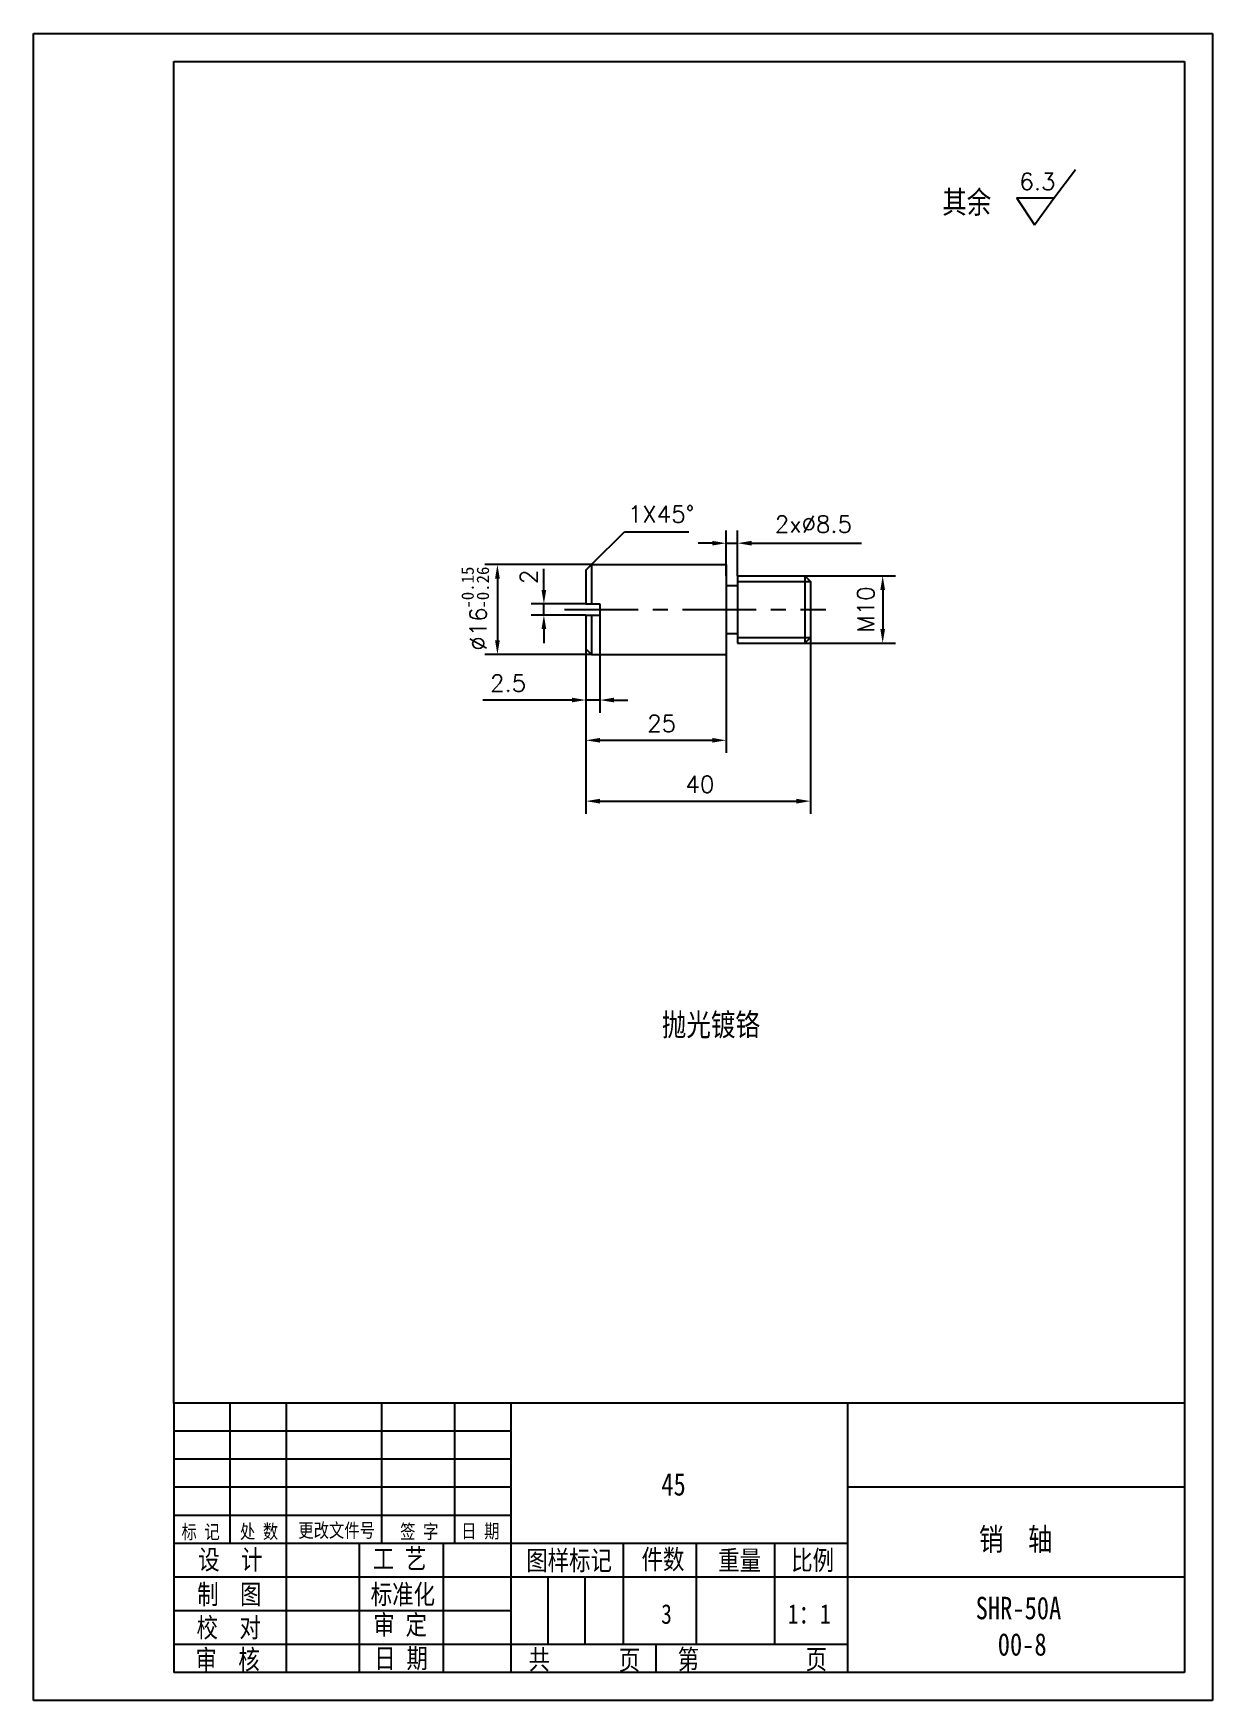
# Model space of a CAD drawing. Extents: x 346 to 556, y 136 to 433.
import ezdxf

# ---------------------------------------------------------------- set-up
doc = ezdxf.new("R2010")
doc.units = 0
doc.header["$LTSCALE"] = 10.5
doc.header["$MEASUREMENT"] = 0
doc.linetypes.add('CENTER', pattern=[2, 1.25, -0.25, 0.25, -0.25])
doc.layers.get('0').update_dxf_attribs({"color": 2, "linetype": 'CONTINUOUS'})
doc.layers.get('DEFPOINTS').update_dxf_attribs({"linetype": 'CONTINUOUS'})
doc.layers.add('PART', color=3, linetype='CONTINUOUS')
doc.layers.add('SMPEN_THICK', color=7, linetype='CONTINUOUS')
doc.styles.add('HZDX', font='', dxfattribs={"width": 0.8, "height": 7.5})
doc.styles.get("Standard").update_dxf_attribs({"font": 'txt.shx', "height": 3, "bigfont": 'hzfs.shx'})
doc.styles.get('HZDX').set_extended_font_data('SimSun')
doc.dimstyles.get("Standard").update_dxf_attribs({"dimtxt": 0.18, "dimasz": 0.18, "dimexe": 0.18, "dimexo": 0.0625, "dimgap": 0.09, "dimtad": 0, "dimtih": 1, "dimtoh": 1, "dimdec": 4, "dimzin": 0, "dimdsep": 46, "dimtxsty": 'Standard', "dimcen": 0.09, "dimadec": 0, "dimazin": 0, "dimtfac": 1, "dimtdec": 4, "dimtofl": 0, "dimtmove": 0, "dimatfit": 3, "dimfxl": 1, "dimtolj": 1, "dimtzin": 0, "dimarcsym": 0})

# ---------------------------------------------------------------- blocks, each defined once
blk = doc.blocks.new('*D4')
at = {"color": 2, "linetype": 'ByBlock', "transparency": 16777216}
for p, q in [((483.69, 336.02), (499.8, 336.02)), ((497.55, 333.52), (497.55, 326.52)), ((483.69, 324.02), (499.8, 324.02))]:
    blk.add_line(p, q, dxfattribs=at)
for points in [[(497.13, 333.52), (497.96, 333.52), (497.55, 336.02)], [(497.13, 326.52), (497.96, 326.52), (497.55, 324.02)]]:
    blk.add_solid(points, dxfattribs=at)
at = {"layer": 'DEFPOINTS', "color": 0, "linetype": 'ByBlock', "transparency": 16777216}
for p in [(483.69, 336.02), (483.69, 324.02), (497.55, 324.02)]:
    blk.add_point(p, dxfattribs=at)
at = {"color": 2, "linetype": 'ByBlock', "transparency": 16777216, "insert": (494.55, 330.02), "char_height": 3, "attachment_point": 5, "rotation": 90}
blk.add_mtext('\\A1;M10', dxfattribs=at)
blk = doc.blocks.new('*D5')
at = {"color": 2, "linetype": 'ByBlock', "transparency": 16777216}
for p, q in [((447.19, 329.02), (447.19, 311.64)), ((444.69, 323.02), (444.69, 311.64)), ((442.19, 313.89), (426.35, 313.89)), ((447.19, 313.89), (444.69, 313.89)), ((449.69, 313.89), (452.19, 313.89))]:
    blk.add_line(p, q, dxfattribs=at)
for points in [[(442.19, 314.31), (442.19, 313.48), (444.69, 313.89)], [(449.69, 314.31), (449.69, 313.48), (447.19, 313.89)]]:
    blk.add_solid(points, dxfattribs=at)
at = {"layer": 'DEFPOINTS', "color": 0, "linetype": 'ByBlock', "transparency": 16777216}
for p in [(447.19, 329.02), (444.69, 323.02), (447.19, 313.89)]:
    blk.add_point(p, dxfattribs=at)
at = {"color": 2, "linetype": 'ByBlock', "transparency": 16777216, "insert": (430.85, 316.89), "char_height": 3, "attachment_point": 5}
blk.add_mtext('\\A1;2.5', dxfattribs=at)
blk = doc.blocks.new('*D6')
at = {"color": 2, "linetype": 'ByBlock', "transparency": 16777216}
for p, q in [((444.69, 323.02), (444.69, 304.47)), ((469.69, 322.02), (469.69, 304.47)), ((447.19, 306.72), (467.19, 306.72))]:
    blk.add_line(p, q, dxfattribs=at)
for points in [[(447.19, 307.14), (447.19, 306.31), (444.69, 306.72)], [(467.19, 307.14), (467.19, 306.31), (469.69, 306.72)]]:
    blk.add_solid(points, dxfattribs=at)
at = {"layer": 'DEFPOINTS', "color": 0, "linetype": 'ByBlock', "transparency": 16777216}
for p in [(444.69, 323.02), (469.69, 322.02), (469.69, 306.72)]:
    blk.add_point(p, dxfattribs=at)
at = {"color": 2, "linetype": 'ByBlock', "transparency": 16777216, "insert": (458.18, 309.72), "char_height": 3, "attachment_point": 5}
blk.add_mtext('\\A1;25', dxfattribs=at)
blk = doc.blocks.new('*D7')
at = {"color": 2, "linetype": 'ByBlock', "transparency": 16777216}
for p, q in [((484.69, 325.02), (484.69, 293.63)), ((444.69, 323.02), (444.69, 293.63)), ((447.19, 295.88), (482.19, 295.88))]:
    blk.add_line(p, q, dxfattribs=at)
for points in [[(447.19, 296.3), (447.19, 295.46), (444.69, 295.88)], [(482.19, 296.3), (482.19, 295.46), (484.69, 295.88)]]:
    blk.add_solid(points, dxfattribs=at)
at = {"layer": 'DEFPOINTS', "color": 0, "linetype": 'ByBlock', "transparency": 16777216}
for p in [(484.69, 325.02), (444.69, 323.02), (484.69, 295.88)]:
    blk.add_point(p, dxfattribs=at)
at = {"color": 2, "linetype": 'ByBlock', "transparency": 16777216, "insert": (464.99, 298.88), "char_height": 3, "attachment_point": 5}
blk.add_mtext('\\A1;40', dxfattribs=at)

msp = doc.modelspace()

# ---------------------------------------------------------------- linework, layer by layer
at = {"color": 2, "linetype": 'ByBlock'}
for p, q in [((467.18533, 341.83216), (464.68533, 341.83216)), ((469.68533, 336.0219), (469.68533, 344.08216)), ((469.68533, 341.83216), (471.68533, 341.83216)), ((471.68533, 336.0219), (471.68533, 344.08216)), ((474.18533, 341.83216), (493.74783, 341.83216)), ((445.68533, 338.0219), (426.68689, 338.0219)), ((437.21409, 333.5219), (437.21409, 337.29372)), ((428.93689, 335.5219), (428.93689, 324.5219)), ((444.68533, 331.0219), (434.96409, 331.0219)), ((437.21409, 329.0219), (437.21409, 331.0219)), ((444.68533, 329.0219), (434.96409, 329.0219)), ((437.21409, 326.5219), (437.21409, 324.0219)), ((445.68533, 322.0219), (426.68689, 322.0219))]:
    msp.add_line(p, q, dxfattribs=at)
for points in [[(467.18533, 342.24883), (467.18533, 341.41549), (469.68533, 341.83216)], [(474.18533, 342.24883), (474.18533, 341.41549), (471.68533, 341.83216)], [(428.52022, 335.5219), (429.35355, 335.5219), (428.93689, 338.0219)], [(436.79742, 333.5219), (437.63075, 333.5219), (437.21409, 331.0219)], [(436.79742, 326.5219), (437.63075, 326.5219), (437.21409, 329.0219)], [(428.52022, 324.5219), (429.35355, 324.5219), (428.93689, 322.0219)]]:
    msp.add_solid(points, dxfattribs=at)
at = {"layer": 'DEFPOINTS', "color": 0, "linetype": 'ByBlock'}
for p in [(471.68533, 341.83216), (445.68533, 338.0219), (469.68533, 336.0219), (471.68533, 336.0219), (444.68533, 331.0219), (437.21409, 329.0219), (444.68533, 329.0219), (428.93689, 322.0219), (445.68533, 322.0219)]:
    msp.add_point(p, dxfattribs=at)
at = {"layer": 'PART', "linetype": 'Continuous'}
for p, q in [((346.30103, 432.65178), (556.30103, 432.65178)), ((556.30103, 432.65178), (556.30103, 135.65178)), ((551.30103, 188.65178), (371.30103, 188.65178)), ((381.30103, 188.65178), (381.30103, 163.65178)), ((391.30103, 188.65178), (391.30103, 140.65178)), ((408.30103, 188.65178), (408.30103, 163.65178)), ((421.30103, 188.65178), (421.30103, 163.65178)), ((431.30103, 188.65178), (431.30103, 140.65178)), ((491.30103, 188.65178), (491.30103, 140.65178)), ((551.30103, 173.65178), (491.30103, 173.65178)), ((404.30103, 163.65178), (404.30103, 140.65178)), ((419.30103, 163.65178), (419.30103, 140.65178)), ((451.30103, 163.65178), (451.30103, 145.65178)), ((464.30103, 163.65178), (464.30103, 145.65178)), ((478.30103, 163.65178), (478.30103, 145.65178)), ((437.90103, 157.65178), (437.90103, 145.65178)), ((444.50103, 157.65178), (444.50103, 145.65178)), ((551.30103, 157.65178), (491.30103, 157.65178)), ((457.12309, 145.65178), (457.12309, 140.65178)), ((556.30103, 135.65178), (346.30103, 135.65178))]:
    msp.add_line(p, q, dxfattribs=at)
at = {"layer": 'PART', "color": 5, "linetype": 'Continuous'}
for p, q in [((371.30103, 427.65178), (551.30103, 427.65178)), ((551.30103, 427.65178), (551.30103, 140.65178)), ((444.68533, 337.0219), (445.68533, 338.0219)), ((444.68533, 337.0219), (444.68533, 331.0219)), ((445.68533, 338.0219), (445.68533, 331.0219)), ((445.68533, 338.0219), (469.68533, 338.0219)), ((469.68533, 338.0219), (469.68533, 322.0219)), ((471.68533, 336.0219), (471.68533, 324.0219)), ((471.68533, 336.0219), (483.68533, 336.0219)), ((483.68533, 336.0219), (484.68533, 335.0219)), ((483.68533, 336.0219), (483.68533, 324.0219)), ((469.68533, 334.2719), (471.68533, 334.2719)), ((484.68533, 335.0219), (484.68533, 325.0219)), ((444.68533, 331.0219), (447.18533, 331.0219)), ((447.18533, 331.0219), (447.18533, 329.0219)), ((444.68533, 329.0219), (447.18533, 329.0219)), ((444.68533, 329.0219), (444.68533, 323.0219)), ((445.68533, 329.0219), (445.68533, 322.0219)), ((469.68533, 325.7719), (471.68533, 325.7719)), ((471.68533, 324.0219), (483.68533, 324.0219)), ((483.68533, 324.0219), (484.68533, 325.0219)), ((444.68533, 323.0219), (445.68533, 322.0219)), ((445.68533, 322.0219), (469.68533, 322.0219)), ((371.30103, 188.65178), (371.30103, 140.65178)), ((551.30103, 140.65178), (371.30103, 140.65178))]:
    msp.add_line(p, q, dxfattribs=at)
at = {"layer": 'SMPEN_THICK', "color": 3}
msp.add_line((346.30103, 135.65178), (346.30103, 432.65178), dxfattribs=at)
at = {"layer": 'SMPEN_THICK', "color": 5}
msp.add_line((371.30103, 188.65178), (371.30103, 427.65178), dxfattribs=at)
at = {"layer": 'SMPEN_THICK'}
for p, q in [((528.02522, 403.27256), (531.86064, 408.42028)), ((445.68533, 338.0219), (451.57665, 343.83769)), ((451.57665, 343.83769), (463.02962, 343.83769)), ((471.68533, 335.0219), (484.68533, 335.0219)), ((471.68533, 325.0219), (484.68533, 325.0219)), ((431.30103, 183.65178), (371.30103, 183.65178)), ((431.30103, 178.65178), (371.30103, 178.65178)), ((431.30103, 173.65178), (371.30103, 173.65178)), ((431.30103, 168.65178), (371.30103, 168.65178)), ((491.30103, 163.65178), (371.30103, 163.65178)), ((491.30103, 157.65178), (371.30103, 157.65178)), ((431.30103, 151.65178), (371.30103, 151.65178)), ((491.30103, 145.65178), (371.30103, 145.65178))]:
    msp.add_line(p, q, dxfattribs=at)
at = {"layer": 'SMPEN_THICK', "linetype": 'CENTER'}
msp.add_line((440.89284, 330.0219), (487.42909, 330.0219), dxfattribs=at)
at = {"layer": 'SMPEN_THICK'}
msp.add_lwpolyline([(524.599, 398.55549), (528.02522, 403.27256), (521.43655, 403.27256)], close=True, dxfattribs=at)

# ---------------------------------------------------------------- texts
at = {"color": 2, "linetype": 'ByBlock', "char_height": 3, "attachment_point": 5}
for s, insert in [('6.3', (525.11105, 406.25694)), ('1X45%%d', (458.08967, 347.01439)), ('\\A1;2x∅8.5', (485.21658, 345.20716))]:
    msp.add_mtext(s, dxfattribs=dict(at, insert=insert))
at = {"color": 2, "linetype": 'ByBlock', "insert": (434.51651, 335.83349), "char_height": 3, "attachment_point": 5, "rotation": 90}
msp.add_mtext('\\A1;2', dxfattribs=at)
at = {"layer": 'SMPEN_THICK', "color": 2, "style": 'HZDX'}
for s, p in [('-0.15', (424.72854, 330.17813)), ('-0.26', (427.43689, 330.17813))]:
    msp.add_text(s, height=2.2, rotation=90, dxfattribs=at).set_placement(p)
at = {"layer": 'SMPEN_THICK', "color": 2}
msp.add_text('∅16', height=3, rotation=90, dxfattribs=at).set_placement((427.02021, 322.67813))
at = {"layer": 'SMPEN_THICK', "style": 'HZDX', "width": 0.8}
for s, height, p in [('45', 4, (458.12522, 172.18811)), ('标 记', 2.5, (372.67952, 164.47542)), ('处 数', 2.5, (383.08257, 164.53088)), ('更改文件号', 2.5, (393.48643, 164.73706)), ('签 字', 2.5, (411.61436, 164.52909)), ('日 期', 2.5, (422.48727, 164.61415)), ('销  轴', 4, (514.7015, 162.40525)), ('设  计', 3.5, (375.66172, 159.03368)), ('工 艺', 3.5, (406.73649, 159.18044)), ('图样标记', 3.5, (434.0591, 158.8725)), ('件数', 3.5, (454.60179, 159.07828)), ('重量', 3.5, (468.24714, 158.89533)), ('比例', 3.5, (481.25205, 158.91815)), ('制  图', 3.5, (375.47868, 152.84857)), ('标准化', 3.5, (406.37042, 152.84678)), ('3', 3.5, (458.10013, 149.34093)), ('1：1', 3.5, (480.64522, 149.34093)), ('SHR-50A', 4, (514.10574, 150.15004)), ('校  对', 3.5, (375.35291, 146.92646)), ('审 定', 3.5, (406.84748, 147.41628)), ('00-8', 4, (518.03461, 143.67849)), ('审  核', 3.5, (375.16988, 141.23295)), ('日 期', 3.5, (407.01539, 141.44676)), ('共', 3.5, (434.49367, 141.2203)), ('页', 3.5, (450.5529, 141.14024)), ('第', 3.5, (461.02976, 141.26595)), ('页', 3.5, (483.82648, 141.26595))]:
    msp.add_text(s, height=height, dxfattribs=at).set_placement(p)
at = {"layer": 'SMPEN_THICK', "char_height": 4, "attachment_point": 5, "style": 'HZDX'}
for s, insert in [('其余', (512.52309, 402.35693)), ('抛光镀铬', (466.95288, 255.83959))]:
    msp.add_mtext(s, dxfattribs=dict(at, insert=insert))

# ---------------------------------------------------------------- dimensions: what is measured, and where the dimension line sits
at = {"layer": 'SMPEN_THICK'}
dim = msp.add_linear_dim(base=(497.54567, 324.0219), p1=(483.68533, 336.0219), p2=(483.68533, 324.0219), angle=90, text='M10', dimstyle='Standard', override={"dimtxt": 5, "dimasz": 2.5, "dimexe": 2.25, "dimexo": 0, "dimgap": 1.5, "dimtad": 1, "dimtih": 0, "dimtoh": 0, "dimzin": 8, "dimclrd": 2, "dimclre": 2, "dimclrt": 2, "dimtp": -0.15, "dimtm": -0.26, "dimtfac": 0.66667, "dimtofl": 1, "dimatfit": 1, "dimtvp": 5, "dimtzin": 8}, dxfattribs=at)
dim.commit()
dim.dimension.update_dxf_attribs({"geometry": '*D4', "text_midpoint": (497.54567, 330.0219), "dimtype": 160})
for base, p2, picture, middle in [((447.18533, 313.89266), (447.18533, 329.0219), '*D5', (430.85197, 313.89266)), ((484.68533, 295.87904), (484.68533, 325.0219), '*D7', (464.98869, 295.87904)), ((469.68533, 306.72398), (469.68533, 322.0219), '*D6', (458.18299, 306.72398))]:
    dim = msp.add_linear_dim(base=base, p1=(444.68533, 323.0219), p2=p2, dimstyle='Standard', override={"dimtxt": 5, "dimasz": 2.5, "dimexe": 2.25, "dimexo": 0, "dimgap": 1.5, "dimtad": 1, "dimtih": 0, "dimtoh": 0, "dimzin": 8, "dimclrd": 2, "dimclre": 2, "dimclrt": 2, "dimtp": -0.15, "dimtm": -0.26, "dimtfac": 0.66667, "dimtofl": 1, "dimatfit": 1, "dimtvp": 5, "dimtzin": 8}, dxfattribs=at)
    dim.commit()
    dim.dimension.update_dxf_attribs({"geometry": picture, "text_midpoint": middle, "dimtype": 160})

doc.saveas('drawing.dxf')
